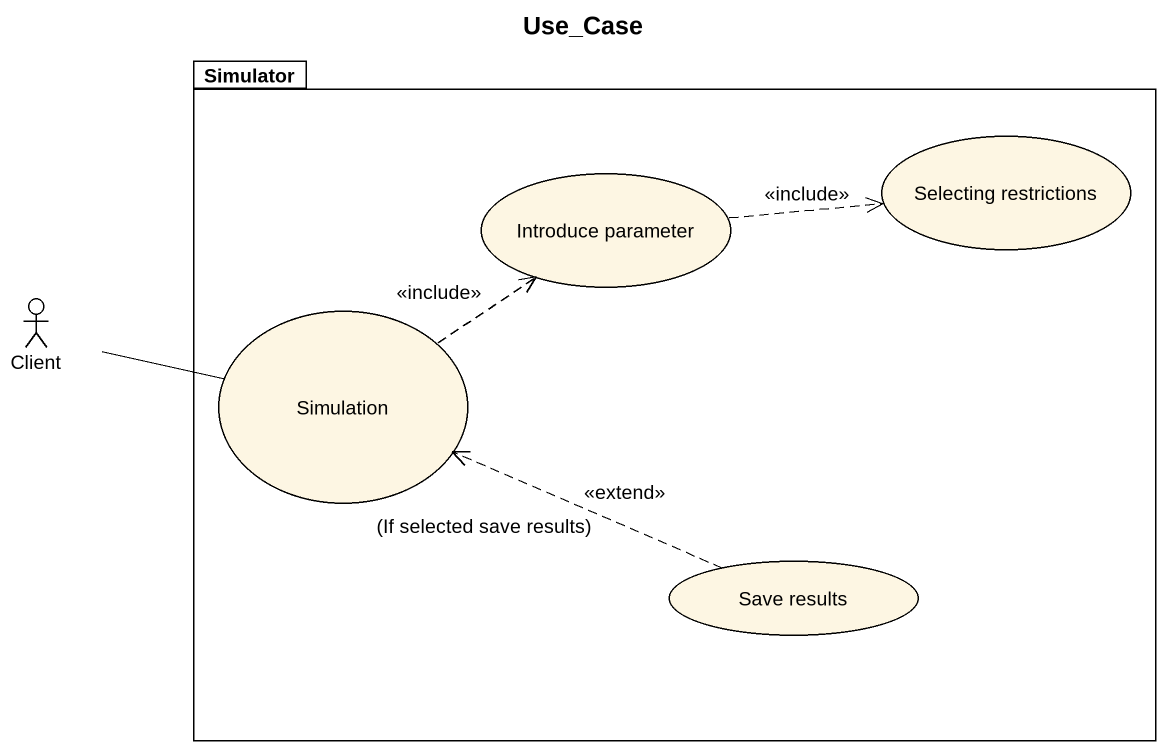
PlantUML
@startuml
title Use_Case
package Simulator {
  usecase "Introduce parameter" as Introduce_parameter
  usecase "Selecting restrictions" as Selecting_restrictions
  usecase Simulation
  usecase "Save results" as Save_results
}
actor Client
Introduce_parameter .right.> Selecting_restrictions : <<include>>
Client -right- Simulation
Simulation .up.> Introduce_parameter : <<include>>
Save_results .left.> Simulation : <<extend>>\n(If selected save results)
@enduml
